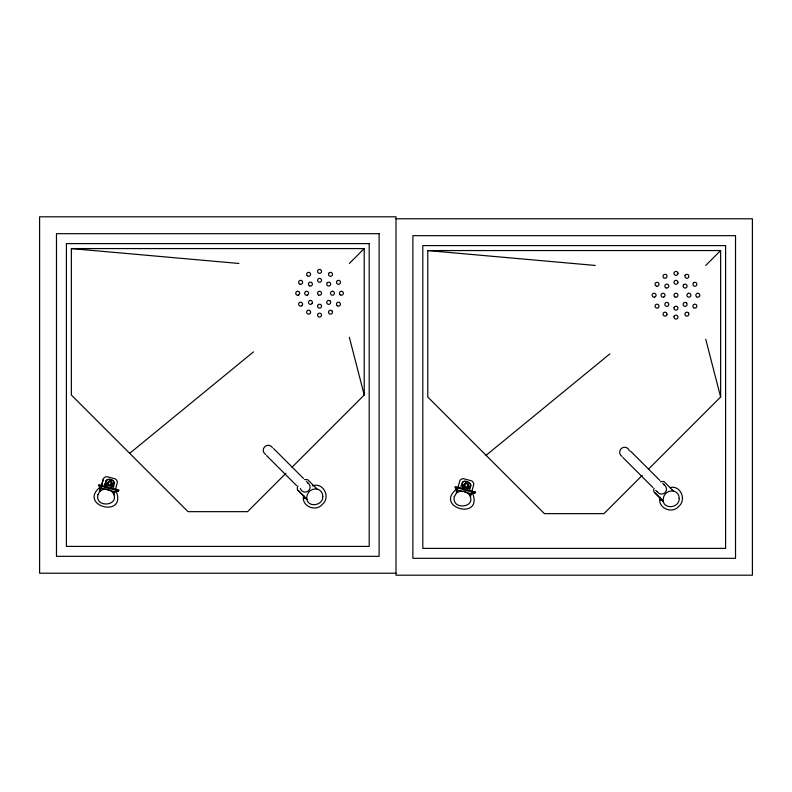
<?xml version="1.0" encoding="UTF-8"?>
<svg xmlns="http://www.w3.org/2000/svg" width="792" height="792" viewBox="0 0 792 792"><rect width="100%" height="100%" fill="white"/><g stroke="black" fill="none" stroke-linecap="round" stroke-linejoin="round"><path stroke-width="1.19" d="M104.613 485.189L104.742 483.437M461.013 487.169L461.142 485.427M303.742 495.277C300.554 505.949 315.662 512.513 322.393 504.356C330.977 497.218 323.245 481.764 312.325 485.882M660.142 497.267C656.954 507.939 672.062 514.493 678.793 506.345C686.941 499.613 680.387 484.506 669.715 487.684M100.911 488.12L101.158 487.149L98.782 484.575L118.889 490.01L118.632 490.961L114.84 491.842L100.911 488.12L98.495 485.565L118.632 490.961M471.478 492.862L471.24 493.832L464.28 491.961M472.725 493.446C482.843 520.819 434.026 507.741 456.469 489.09L456.499 493.07L457.38 489.793M100.98 487.813L100.099 491.089L100.831 488.337M101.564 485.625L103.316 479.071A3.019 3.019 0 0 1 103.91 477.932L105.791 476.804A3.881 3.881 0 0 1 107.643 476.843L114.612 478.705A3.881 3.881 0 0 1 116.236 479.596L117.305 481.526A3.019 3.019 0 0 1 117.246 482.803L115.424 489.585M101.762 484.862L103.316 479.071M114.018 494.822L114.899 491.545M461.954 491.347L457.311 490.1L454.895 487.555L457.855 488.03L459.716 481.061A3.019 3.019 0 0 1 460.31 479.922L462.191 478.784A3.881 3.881 0 0 1 464.043 478.833L471.012 480.695A3.881 3.881 0 0 1 472.636 481.585L473.705 483.506A3.019 3.019 0 0 1 473.646 484.793L470.418 496.802M475.289 491.99L471.24 493.832L475.032 492.951L475.289 491.99L455.182 486.565M456.588 492.703L456.469 489.09M113.236 487.496L114.008 485.922M469.636 489.486L470.408 487.912M349.341 263.469L364.231 248.579L364.231 395.01L291.981 467.26M285.882 473.349L247.579 511.652L188.021 511.652L71.369 395.01L71.369 248.579L364.231 248.579M705.741 265.449L720.631 250.559L720.631 396.99L648.381 469.25M642.282 475.339L603.979 513.642L544.421 513.642L427.769 396.99L427.769 250.559L720.631 250.559M129.69 453.331L253.48 351.886M486.09 455.321L609.88 353.866M100.069 487.1L100.188 490.713L100.069 487.1C77.626 505.761 126.443 518.839 116.325 491.456M114.84 491.842L117.879 490.466M110.672 487.496C121.879 480.041 100.871 474.408 106.851 486.466M110.731 487.704C122.513 479.873 100.396 473.953 106.692 486.615M109.623 480.615C120.117 487.456 99.119 487.001 110.068 480.615M466.023 482.595C476.537 489.545 455.509 488.951 466.468 482.605M396 218.79L752.4 218.79L752.4 575.19L396 575.19L396 216.81L39.6 216.81L39.6 573.21L396 573.21M672.279 490.426L672.913 490.486M315.879 488.446L316.513 488.496M427.769 250.559L595.297 265.449M71.369 248.579L238.897 263.469M465.013 489.515C481.605 485.041 455.331 474.022 464.062 489.11M464.953 489.723C482.437 485.041 454.747 473.428 463.954 489.298M457.855 488.03L475.032 492.951M107.662 487.12L108.613 487.525M673.447 491.01L664.646 482.219A3.019 3.019 0 0 0 663.567 481.526L661.369 481.487A3.881 3.881 0 0 0 660.518 481.873M630.541 451.113L659.904 480.467M662.696 483.259L664.448 485.011M622.928 457.528L652.885 487.486M655.677 490.278L657.429 492.03M654.459 492.406L663.25 501.207L654.459 492.406A3.019 3.019 0 0 1 653.766 491.327L653.727 489.129A3.881 3.881 0 0 1 654.103 488.288M317.048 489.03L308.246 480.229A3.019 3.019 0 0 0 307.167 479.536L304.969 479.497A3.881 3.881 0 0 0 304.534 479.665M273.547 448.529L303.504 478.487M306.296 481.279L308.048 483.031M266.528 455.548L296.485 485.506M298.059 490.426L306.851 499.217L298.059 490.426A3.019 3.019 0 0 1 297.366 489.347L297.327 487.139A3.881 3.881 0 0 1 297.98 485.912M470.032 494.832L470.616 496.079M113.632 492.852L114.216 494.099M705.741 339.293L720.631 396.99M349.341 337.303L364.231 395.01M104.891 484.803L105.069 487.199M664.013 484.823A4.96 4.96 0 0 1 665.042 492.634A4.96 4.96 0 0 1 657.241 491.604M622.116 456.479A4.96 4.92 -45 0 1 621.611 448.282A4.96 4.92 -45 0 1 629.383 450.886M307.613 482.833A4.96 4.96 0 0 1 308.157 491.07A4.96 4.96 0 0 1 300.336 488.417M265.716 454.499A4.96 4.92 -45 0 1 264.726 446.728A4.96 4.92 -45 0 1 272.498 447.718M107.643 483.457C112.444 492.208 113.068 474.329 107.643 483.457M108.167 483.447C111.613 490.189 112.385 476.358 108.167 483.447M464.043 485.437C468.844 494.188 469.468 476.319 464.043 485.437M464.567 485.437C468.013 492.178 468.785 478.348 464.567 485.437M97.901 494.584C94.773 508.622 120.622 505.93 113.098 493.05A8.831 8.831 0 0 0 101.792 490.02L99.98 491.169L97.901 494.584M454.301 496.564C451.173 510.612 477.022 507.919 469.498 495.03A8.831 8.831 0 0 0 458.192 492L456.38 493.159L454.301 496.564M321.542 271.408L321.473 271.923A1.99 1.99 0 0 1 317.642 271.923L317.572 271.408A1.99 1.99 0 0 1 319.562 269.419A1.99 1.99 0 0 1 321.542 271.408M317.642 305.643L317.572 306.157A1.99 1.99 0 0 0 319.562 308.137A1.99 1.99 0 0 0 321.542 306.157L321.473 305.643A1.99 1.99 0 0 0 317.642 305.643M321.542 280.348L321.473 280.853A1.99 1.99 0 0 1 317.642 280.853L317.572 280.348A1.99 1.99 0 0 1 319.562 278.358A1.99 1.99 0 0 1 321.542 280.348M317.642 314.572L317.572 315.087A1.99 1.99 0 0 0 319.562 317.077A1.99 1.99 0 0 0 321.542 315.087L321.473 314.572A1.99 1.99 0 0 0 317.642 314.572M677.942 273.398L677.873 273.913A1.99 1.99 0 0 1 674.042 273.913L673.972 273.398A1.99 1.99 0 0 1 675.962 271.408A1.99 1.99 0 0 1 677.942 273.398M674.042 307.623L673.972 308.137A1.99 1.99 0 0 0 675.962 310.127A1.99 1.99 0 0 0 677.942 308.137L677.873 307.623A1.99 1.99 0 0 0 674.042 307.623M677.942 282.328L677.873 282.843A1.99 1.99 0 0 1 674.042 282.843L673.972 282.328A1.99 1.99 0 0 1 675.962 280.348A1.99 1.99 0 0 1 677.942 282.328M674.042 316.562L673.972 317.077A1.99 1.99 0 0 0 675.962 319.057A1.99 1.99 0 0 0 677.942 317.077L677.873 316.562A1.99 1.99 0 0 0 674.042 316.562M322.78 496.525C323.096 506.514 305.979 507.949 306.771 497.218A8.831 8.831 0 0 1 315.048 488.941C319.275 488.456 323.106 492.317 322.78 496.525M679.18 498.514C679.496 508.494 662.379 509.939 663.171 499.207A8.831 8.831 0 0 1 671.448 490.931C675.675 490.436 679.506 494.297 679.18 498.514M310.553 312.682L310.355 313.157A1.99 1.99 0 0 1 307.642 313.88A1.99 1.99 0 0 1 306.92 311.167L307.237 310.761A1.99 1.99 0 0 1 310.553 312.682M328.759 273.339L328.561 273.824A1.99 1.99 0 0 0 331.878 275.735L332.195 275.329A1.99 1.99 0 0 0 331.472 272.616A1.99 1.99 0 0 0 328.759 273.339M666.953 314.662L666.755 315.147A1.99 1.99 0 0 1 664.043 315.869A1.99 1.99 0 0 1 663.32 313.157L663.637 312.741A1.99 1.99 0 0 1 666.953 314.662M685.159 275.329L684.961 275.804A1.99 1.99 0 0 0 688.278 277.725L688.594 277.309A1.99 1.99 0 0 0 687.872 274.596A1.99 1.99 0 0 0 685.159 275.329M327.284 282.724L326.967 283.13A1.99 1.99 0 0 0 329.68 285.843L330.086 285.526A1.99 1.99 0 0 0 330.086 282.724A1.99 1.99 0 0 0 327.284 282.724M312.147 303.366L311.84 303.781A1.99 1.99 0 0 1 309.028 303.781A1.99 1.99 0 0 1 309.028 300.97L309.434 300.653A1.99 1.99 0 0 1 312.147 303.366M683.684 284.704L683.367 285.12A1.99 1.99 0 0 0 686.08 287.833L686.486 287.516A1.99 1.99 0 0 0 686.486 284.704A1.99 1.99 0 0 0 683.684 284.704M668.547 305.356L668.24 305.762A1.99 1.99 0 0 1 665.428 305.762A1.99 1.99 0 0 1 665.428 302.96L665.834 302.643A1.99 1.99 0 0 1 668.547 305.356M302.049 305.573L301.633 305.89A1.99 1.99 0 0 1 298.921 305.168A1.99 1.99 0 0 1 299.653 302.455L300.128 302.257A1.99 1.99 0 0 1 302.049 305.573M337.481 280.606L337.065 280.922A1.99 1.99 0 0 0 338.986 284.249L339.461 284.051A1.99 1.99 0 0 0 340.194 281.338A1.99 1.99 0 0 0 337.481 280.606M658.449 307.563L658.033 307.87A1.99 1.99 0 0 1 655.321 307.147A1.99 1.99 0 0 1 656.053 304.435L656.528 304.237A1.99 1.99 0 0 1 658.449 307.563M693.881 282.595L693.465 282.912A1.99 1.99 0 0 0 695.386 286.229L695.861 286.031A1.99 1.99 0 0 0 696.594 283.318A1.99 1.99 0 0 0 693.881 282.595M307.266 295.139L306.761 295.228A1.99 1.99 0 0 1 304.673 293.357A1.99 1.99 0 0 1 306.544 291.268L307.058 291.308A1.99 1.99 0 0 1 307.266 295.139M663.666 297.119L663.161 297.218A1.99 1.99 0 0 1 661.072 295.347A1.99 1.99 0 0 1 662.944 293.248L663.458 293.288A1.99 1.99 0 0 1 663.666 297.119M298.228 295.168L297.713 295.238A1.99 1.99 0 0 1 295.733 293.248A1.99 1.99 0 0 1 297.713 291.268L298.228 291.327A1.99 1.99 0 0 1 298.228 295.168M332.462 291.268L331.947 291.327A1.99 1.99 0 0 0 331.947 295.168L332.462 295.238A1.99 1.99 0 0 0 334.452 293.248A1.99 1.99 0 0 0 332.462 291.268M654.628 297.148L654.113 297.218A1.99 1.99 0 0 1 652.133 295.238A1.99 1.99 0 0 1 654.113 293.248L654.628 293.317A1.99 1.99 0 0 1 654.628 297.148M688.862 293.248L688.347 293.317A1.99 1.99 0 0 0 688.347 297.148L688.862 297.218A1.99 1.99 0 0 0 690.852 295.238A1.99 1.99 0 0 0 688.862 293.248M379.12 233.68L56.479 233.68L56.479 556.331L379.12 556.331L379.12 233.68M735.521 235.669L412.88 235.669L412.88 558.32L735.521 558.32L735.521 235.669M369.191 243.609L66.409 243.609L66.409 546.401L369.191 546.401L369.191 243.609M725.591 245.599L422.809 245.599L422.809 548.391L725.591 548.391L725.591 245.599M656.528 286.229L656.053 286.031A1.99 1.99 0 0 1 655.321 283.318A1.99 1.99 0 0 1 658.033 282.595L658.449 282.912A1.99 1.99 0 0 1 656.528 286.229M300.128 284.249L299.653 284.051A1.99 1.99 0 0 1 298.921 281.338A1.99 1.99 0 0 1 301.633 280.606L302.049 280.922A1.99 1.99 0 0 1 300.128 284.249M662.934 500.9L659.786 499.237L662.973 500.94M306.534 498.91L303.385 497.247L306.573 498.96M665.834 287.833L665.428 287.516A1.99 1.99 0 0 1 665.428 284.704A1.99 1.99 0 0 1 668.24 284.704L668.547 285.12A1.99 1.99 0 0 1 665.834 287.833M309.434 285.843L309.028 285.526A1.99 1.99 0 0 1 309.028 282.724A1.99 1.99 0 0 1 311.84 282.724L312.147 283.13A1.99 1.99 0 0 1 309.434 285.843M686.634 303.118L686.258 302.762A1.99 1.99 0 0 0 683.268 305.168L683.536 305.603A1.99 1.99 0 0 0 686.327 305.91A1.99 1.99 0 0 0 686.634 303.118M330.234 301.128L329.858 300.772A1.99 1.99 0 0 0 326.868 303.178L327.136 303.623A1.99 1.99 0 0 0 329.927 303.92A1.99 1.99 0 0 0 330.234 301.128M663.637 277.725L663.32 277.309A1.99 1.99 0 0 1 664.043 274.596A1.99 1.99 0 0 1 666.755 275.329L666.953 275.804A1.99 1.99 0 0 1 663.637 277.725M688.594 313.157L688.278 312.741A1.99 1.99 0 0 0 684.961 314.662L685.159 315.147A1.99 1.99 0 0 0 687.872 315.869A1.99 1.99 0 0 0 688.594 313.157M307.237 275.735L306.92 275.329A1.99 1.99 0 0 1 307.642 272.616A1.99 1.99 0 0 1 310.355 273.339L310.553 273.824A1.99 1.99 0 0 1 307.237 275.735M332.195 311.167L331.878 310.761A1.99 1.99 0 0 0 328.561 312.682L328.759 313.157A1.99 1.99 0 0 0 331.472 313.88A1.99 1.99 0 0 0 332.195 311.167M674.962 296.95A1.99 1.99 0 0 0 677.942 295.238A1.99 1.99 0 0 0 674.962 293.515A1.99 1.99 0 0 0 674.962 296.95M693.663 307.732A1.99 1.99 0 0 0 696.841 306.415A1.99 1.99 0 0 0 694.109 304.326A1.99 1.99 0 0 0 693.663 307.732M696.594 296.812A1.99 1.99 0 0 0 699.772 295.495A1.99 1.99 0 0 0 697.039 293.396A1.99 1.99 0 0 0 696.594 296.812M318.562 294.97A1.99 1.99 0 0 0 321.542 293.248A1.99 1.99 0 0 0 318.562 291.525A1.99 1.99 0 0 0 318.562 294.97M337.263 305.742A1.99 1.99 0 0 0 340.441 304.425A1.99 1.99 0 0 0 337.709 302.336A1.99 1.99 0 0 0 337.263 305.742M340.194 294.822A1.99 1.99 0 0 0 343.372 293.505A1.99 1.99 0 0 0 340.639 291.416A1.99 1.99 0 0 0 340.194 294.822"/></g></svg>
